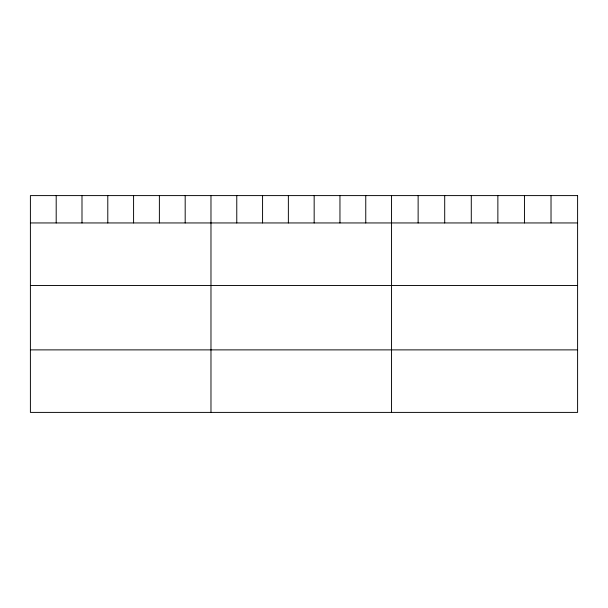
<?xml version="1.0" encoding="UTF-8"?>
<svg xmlns="http://www.w3.org/2000/svg" width="608" height="608" viewBox="0 0 608 608"><rect width="100%" height="100%" fill="white"/><g stroke="black" fill="none" stroke-linecap="round" stroke-linejoin="round"><path stroke-width="0.91" d="M30.4 222.946L577.6 222.946M30.4 285.464L577.6 285.464M30.4 349.881L577.6 349.881M551.023 195.601L551.023 222.946M524.446 195.601L524.446 222.946M497.868 195.601L497.868 222.946M471.284 195.601L471.284 222.946M444.706 195.601L444.706 222.946M418.129 195.601L418.129 222.946M391.552 195.601L391.552 412.399M365.758 195.601L365.758 222.946M339.956 195.601L339.956 222.946M314.161 195.601L314.161 222.946M288.367 195.601L288.367 222.946M262.572 195.601L262.572 222.946M236.77 195.601L236.77 222.946M210.976 195.601L210.976 412.399M185.182 195.601L185.182 222.946M159.38 195.601L159.38 222.946M133.585 195.601L133.585 222.946M107.791 195.601L107.791 222.946M81.996 195.601L81.996 222.946M56.194 195.601L56.194 222.946M577.6 195.601L30.4 195.601L30.4 412.399L577.6 412.399L577.6 195.601"/></g></svg>
